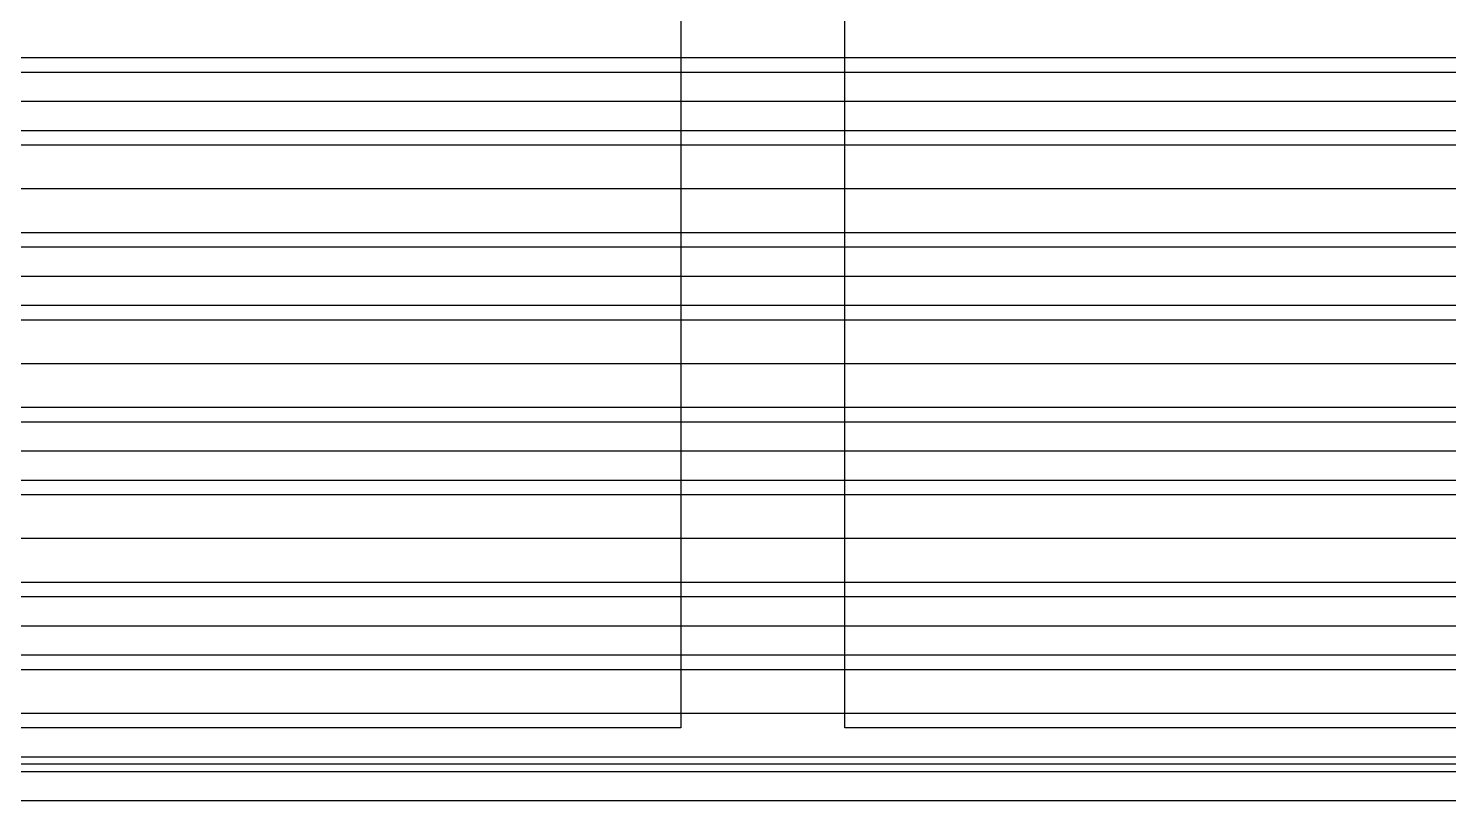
# Model space of a CAD drawing. Extents: x -0.45 to 6.54, y 0 to 7.98.
# Drawn here: x 4.6359 to 5.0258, y 1.08 to 1.292 of the extents above; entities that cross this region are included whole.
import ezdxf

# ---------------------------------------------------------------- set-up
doc = ezdxf.new("R2010")
doc.units = 0
for name, color, linetype in [('1', 22, 'CONTINUOUS'), ('16', 175, 'CONTINUOUS'), ('2', 3, 'CONTINUOUS'), ('21', 253, 'CONTINUOUS')]:
    doc.layers.add(name, color=color, linetype=linetype)

msp = doc.modelspace()

# ---------------------------------------------------------------- linework, layer by layer
at = {"layer": '1'}
for p, q in [((4.423514, 1.284), (5.46, 1.284)), ((4.428484, 1.272), (5.46, 1.272)), ((4.429386, 1.26), (5.46, 1.26)), ((4.428484, 1.248), (5.46, 1.248)), ((4.423514, 1.236), (5.46, 1.236)), ((4.413842, 1.224), (5.46, 1.224)), ((4.393169, 1.212), (5.46, 1.212)), ((3.21, 1.2), (5.46, 1.2)), ((3.21, 1.188), (5.46, 1.188)), ((3.21, 1.176), (5.456, 1.176)), ((3.21, 1.164), (5.444, 1.164)), ((3.21, 1.152), (5.432, 1.152)), ((3.21, 1.14), (5.42, 1.14)), ((3.21, 1.128), (5.408, 1.128)), ((3.21, 1.116), (5.396, 1.116)), ((3.21, 1.104), (5.384, 1.104)), ((3.21, 1.092), (5.372, 1.092)), ((5.37, 1.09), (3.21, 1.09))]:
    msp.add_line(p, q, dxfattribs=at)
at = {"layer": '16'}
for p, q in [((4.127335, 1.28), (5.247665, 1.28)), ((4.131386, 1.264), (5.243614, 1.264)), ((4.130649, 1.248), (5.244351, 1.248)), ((4.124022, 1.232), (5.250978, 1.232)), ((4.108052, 1.216), (5.266947, 1.216)), ((1.946706, 1.2), (6.362, 1.2)), ((1.948363, 1.184), (6.362, 1.184)), ((1.938305, 1.168), (6.362, 1.168)), ((1.076067, 1.152), (6.362, 1.152)), ((1.080354, 1.136), (6.362, 1.136)), ((1.083, 1.12), (6.362, 1.12)), ((1.083, 1.104), (6.362, 1.104)), ((1.080756, 1.088), (6.362, 1.088))]:
    msp.add_line(p, q, dxfattribs=at)
at = {"layer": '2'}
for p, q in [((4.423514, 1.284), (5.251486, 1.284)), ((4.428484, 1.272), (5.246516, 1.272)), ((4.429386, 1.26), (5.245614, 1.26)), ((4.428484, 1.248), (5.246516, 1.248)), ((4.423514, 1.236), (5.251486, 1.236)), ((4.413842, 1.224), (5.261158, 1.224)), ((4.393169, 1.212), (5.281831, 1.212)), ((1.477, 1.2), (6.304, 1.2)), ((1.477, 1.188), (6.304, 1.188)), ((1.477, 1.176), (6.293758, 1.176)), ((1.477, 1.164), (6.281758, 1.164)), ((1.477, 1.152), (6.269758, 1.152)), ((1.477, 1.14), (6.257758, 1.14)), ((1.477, 1.128), (6.245758, 1.128)), ((1.477, 1.116), (6.233758, 1.116)), ((1.531306, 1.104), (6.221758, 1.104)), ((1.543713, 1.092), (6.209758, 1.092)), ((1.5465, 1.08), (6.197758, 1.08))]:
    msp.add_line(p, q, dxfattribs=at)
at = {"layer": '21'}
for p, q in [((4.815, 3.42), (4.815, 1.1)), ((4.86, 1.1), (4.86, 3.42)), ((4.815, 1.1), (3.345, 1.1)), ((6.33, 1.1), (4.86, 1.1))]:
    msp.add_line(p, q, dxfattribs=at)

doc.saveas('drawing.dxf')
